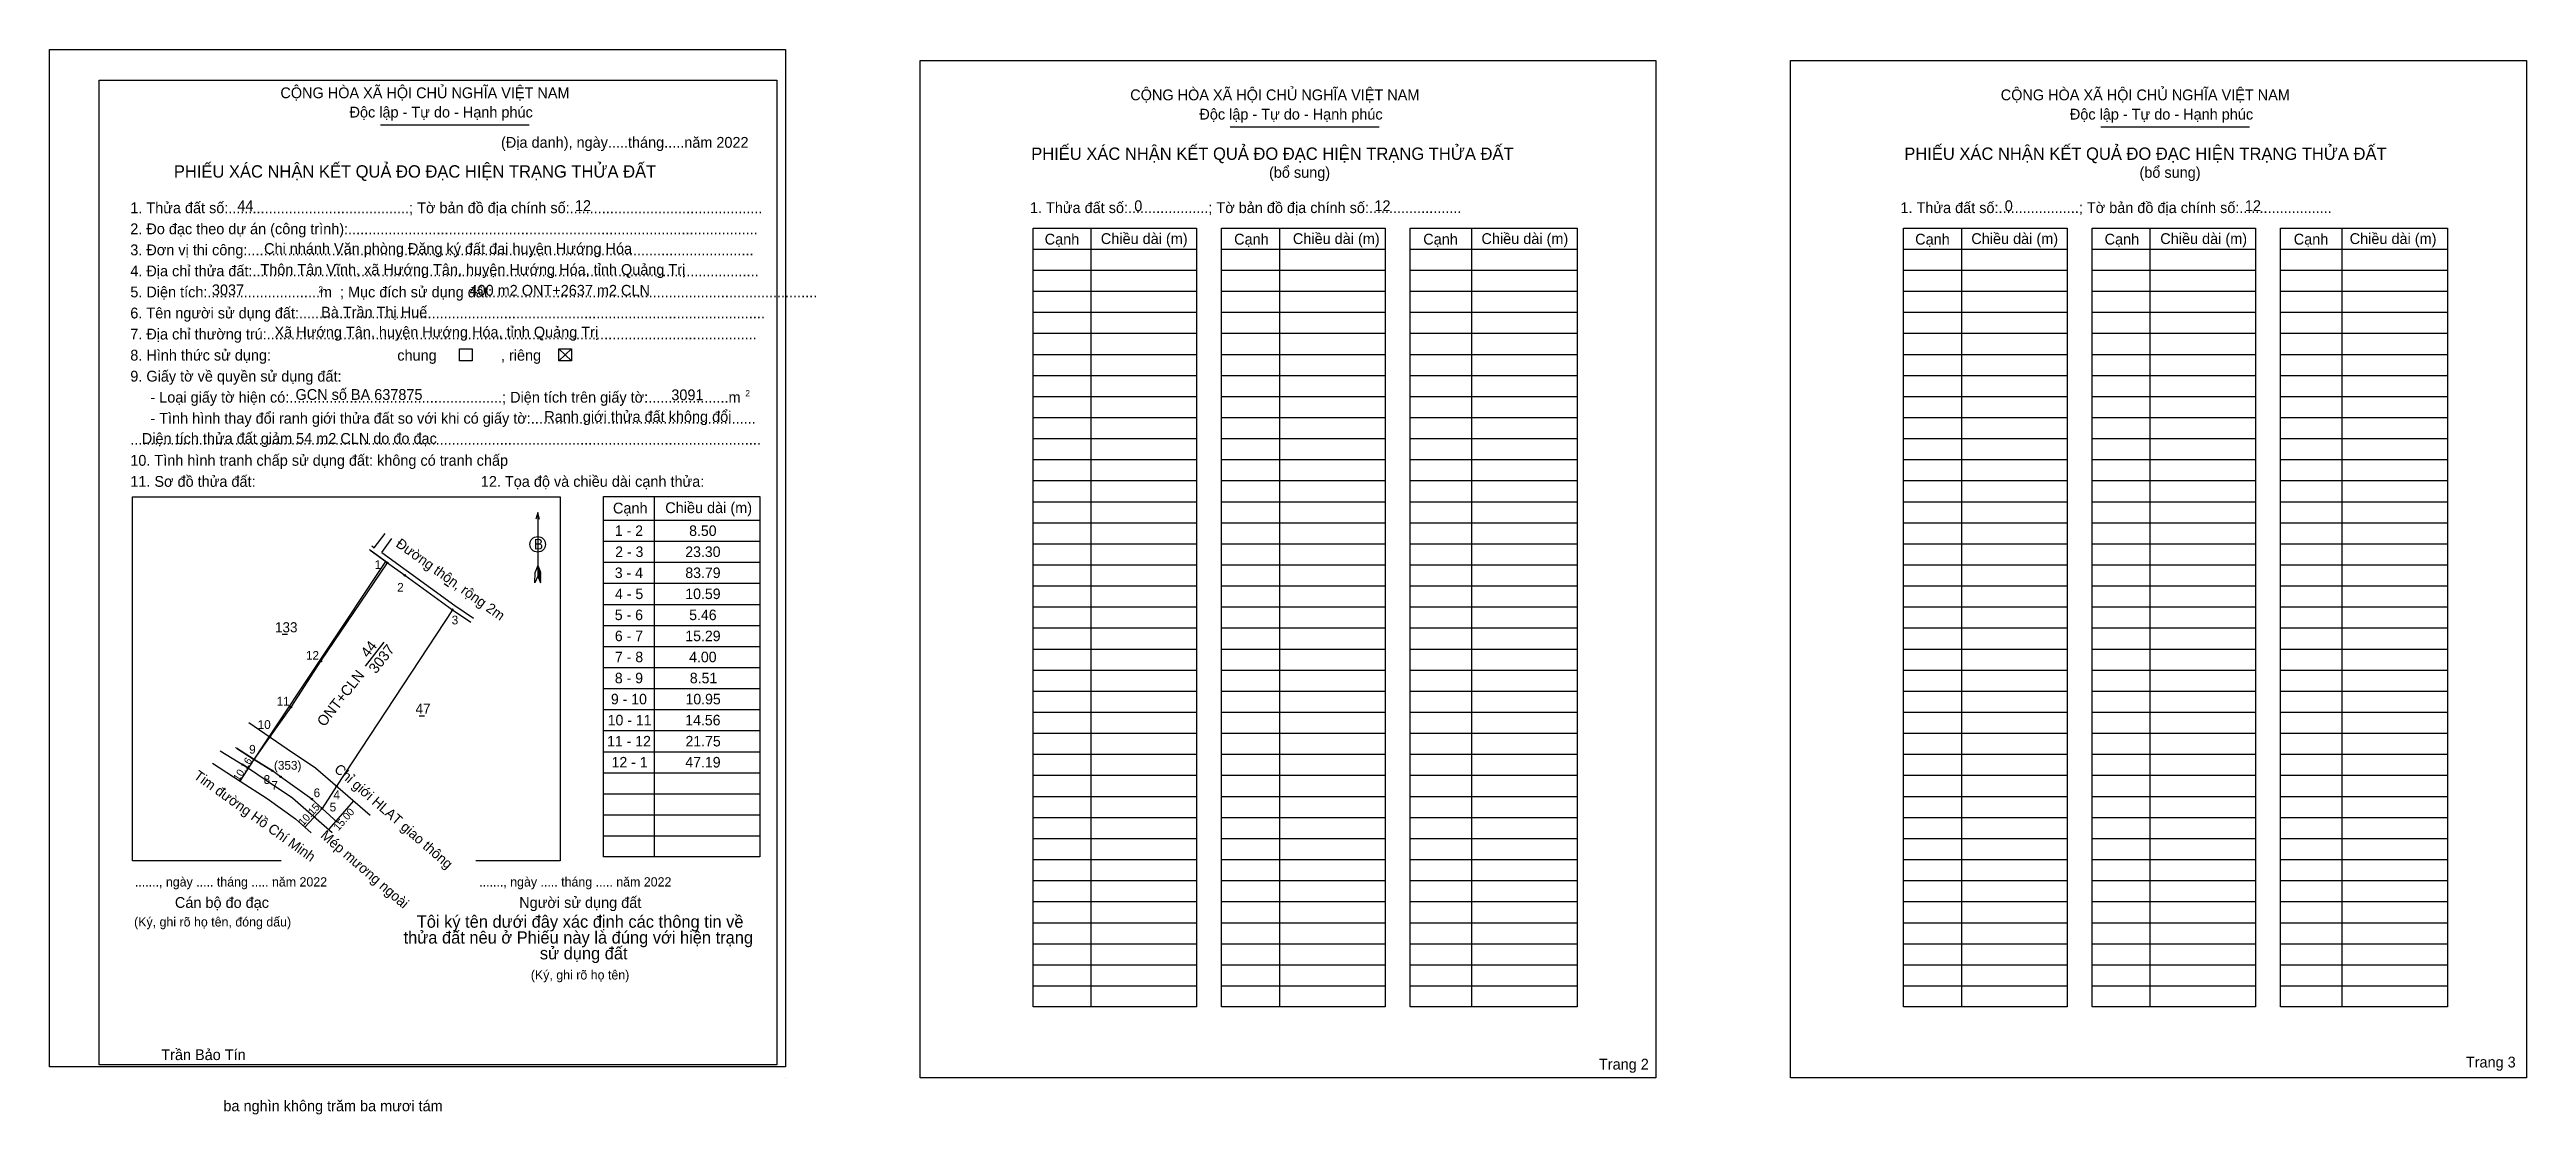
# Model space of a CAD drawing. Extents: x 549219 to 550203, y 1842658 to 1843081.
import ezdxf

# ---------------------------------------------------------------- set-up
doc = ezdxf.new("R2010")
doc.units = 0
for name, color, linetype in [('Level 1', 7, 'Continuous'), ('Level 10', 7, 'Continuous'), ('Level 11', 7, 'Continuous'), ('Level 13', 7, 'Continuous'), ('Level 2', 7, 'Continuous'), ('Level 22', 7, 'Continuous'), ('Level 23', 7, 'Continuous'), ('Level 27', 7, 'Continuous'), ('Level 3', 7, 'Continuous'), ('Level 36', 7, 'Continuous'), ('Level 48', 7, 'Continuous'), ('Level 49', 7, 'Continuous'), ('Level 50', 7, 'Continuous'), ('Level 52', 7, 'Continuous'), ('Level 6', 7, 'Continuous'), ('Level 63', 7, 'Continuous'), ('Level 9', 7, 'Continuous')]:
    doc.layers.add(name, color=color, linetype=linetype)

msp = doc.modelspace()

# ---------------------------------------------------------------- linework, layer by layer
at = {"layer": 'Level 1'}
for p, q in [((549219.05, 1843076.58), (549219.05, 1843076.58)), ((549564.71, 1843076.58), (549564.71, 1843076.58)), ((549350.45, 1843050.94), (549409.55, 1843050.94)), ((549687.91, 1843050.14), (549747.01, 1843050.14)), ((550033.57, 1843050.14), (550092.67, 1843050.14)), ((549632.57, 1843009.95), (549632.57, 1842700.52)), ((549707.45, 1843009.95), (549707.45, 1842700.52)), ((549783.71, 1843009.95), (549783.71, 1842700.52)), ((549978.24, 1843009.95), (549978.24, 1842700.52)), ((550053.11, 1843009.95), (550053.11, 1842700.52)), ((550129.37, 1843009.95), (550129.37, 1842700.52)), ((549609.58, 1843001.59), (549674.53, 1843001.59)), ((549609.58, 1842993.23), (549674.53, 1842993.23)), ((549684.45, 1843001.59), (549749.4, 1843001.59)), ((549684.45, 1842993.23), (549749.4, 1842993.23)), ((549759.32, 1843001.59), (549825.67, 1843001.59)), ((549759.32, 1842993.23), (549825.67, 1842993.23)), ((549955.24, 1843001.59), (550020.19, 1843001.59)), ((549955.24, 1842993.23), (550020.19, 1842993.23)), ((550030.11, 1843001.59), (550095.06, 1843001.59)), ((550030.11, 1842993.23), (550095.06, 1842993.23)), ((550104.98, 1843001.59), (550171.33, 1843001.59)), ((550104.98, 1842993.23), (550171.33, 1842993.23)), ((549609.58, 1842984.86), (549674.53, 1842984.86)), ((549684.45, 1842984.86), (549749.4, 1842984.86)), ((549759.32, 1842984.86), (549825.67, 1842984.86)), ((549955.24, 1842984.86), (550020.19, 1842984.86)), ((550030.11, 1842984.86), (550095.06, 1842984.86)), ((550104.98, 1842984.86), (550171.33, 1842984.86)), ((549609.58, 1842976.5), (549674.53, 1842976.5)), ((549684.45, 1842976.5), (549749.4, 1842976.5)), ((549759.32, 1842976.5), (549825.67, 1842976.5)), ((549955.24, 1842976.5), (550020.19, 1842976.5)), ((550030.11, 1842976.5), (550095.06, 1842976.5)), ((550104.98, 1842976.5), (550171.33, 1842976.5)), ((549609.58, 1842968.14), (549674.53, 1842968.14)), ((549684.45, 1842968.14), (549749.4, 1842968.14)), ((549759.32, 1842968.14), (549825.67, 1842968.14)), ((549955.24, 1842968.14), (550020.19, 1842968.14)), ((550030.11, 1842968.14), (550095.06, 1842968.14)), ((550104.98, 1842968.14), (550171.33, 1842968.14)), ((549421.28, 1842961.94), (549426.3, 1842957.26)), ((549421.28, 1842957.26), (549426.3, 1842961.94)), ((549609.58, 1842959.77), (549674.53, 1842959.77)), ((549684.45, 1842959.77), (549749.4, 1842959.77)), ((549759.32, 1842959.77), (549825.67, 1842959.77)), ((549955.24, 1842959.77), (550020.19, 1842959.77)), ((550030.11, 1842959.77), (550095.06, 1842959.77)), ((550104.98, 1842959.77), (550171.33, 1842959.77)), ((549609.58, 1842951.41), (549674.53, 1842951.41)), ((549684.45, 1842951.41), (549749.4, 1842951.41)), ((549759.32, 1842951.41), (549825.67, 1842951.41)), ((549955.24, 1842951.41), (550020.19, 1842951.41)), ((550030.11, 1842951.41), (550095.06, 1842951.41)), ((550104.98, 1842951.41), (550171.33, 1842951.41)), ((549609.58, 1842943.05), (549674.53, 1842943.05)), ((549609.58, 1842934.68), (549674.53, 1842934.68)), ((549684.45, 1842943.05), (549749.4, 1842943.05)), ((549684.45, 1842934.68), (549749.4, 1842934.68)), ((549759.32, 1842943.05), (549825.67, 1842943.05)), ((549759.32, 1842934.68), (549825.67, 1842934.68)), ((549955.24, 1842943.05), (550020.19, 1842943.05)), ((549955.24, 1842934.68), (550020.19, 1842934.68)), ((550030.11, 1842943.05), (550095.06, 1842943.05)), ((550030.11, 1842934.68), (550095.06, 1842934.68)), ((550104.98, 1842943.05), (550171.33, 1842943.05)), ((550104.98, 1842934.68), (550171.33, 1842934.68)), ((549609.58, 1842926.32), (549674.53, 1842926.32)), ((549684.45, 1842926.32), (549749.4, 1842926.32)), ((549759.32, 1842926.32), (549825.67, 1842926.32)), ((549955.24, 1842926.32), (550020.19, 1842926.32)), ((550030.11, 1842926.32), (550095.06, 1842926.32)), ((550104.98, 1842926.32), (550171.33, 1842926.32)), ((549609.58, 1842917.96), (549674.53, 1842917.96)), ((549684.45, 1842917.96), (549749.4, 1842917.96)), ((549759.32, 1842917.96), (549825.67, 1842917.96)), ((549955.24, 1842917.96), (550020.19, 1842917.96)), ((550030.11, 1842917.96), (550095.06, 1842917.96)), ((550104.98, 1842917.96), (550171.33, 1842917.96)), ((549609.58, 1842909.59), (549674.53, 1842909.59)), ((549684.45, 1842909.59), (549749.4, 1842909.59)), ((549759.32, 1842909.59), (549825.67, 1842909.59)), ((549955.24, 1842909.59), (550020.19, 1842909.59)), ((550030.11, 1842909.59), (550095.06, 1842909.59)), ((550104.98, 1842909.59), (550171.33, 1842909.59)), ((549251.96, 1842903.19), (549251.96, 1842903.19)), ((549251.96, 1842903.19), (549421.83, 1842903.19)), ((549251.96, 1842758.48), (549251.96, 1842903.19)), ((549412.89, 1842896.94), (549412.89, 1842871.64)), ((549421.83, 1842903.19), (549421.83, 1842758.48)), ((549459.1, 1842903.24), (549459.1, 1842760.09)), ((549609.58, 1842901.23), (549674.53, 1842901.23)), ((549684.45, 1842901.23), (549749.4, 1842901.23)), ((549759.32, 1842901.23), (549825.67, 1842901.23)), ((549955.24, 1842901.23), (550020.19, 1842901.23)), ((550030.11, 1842901.23), (550095.06, 1842901.23)), ((550104.98, 1842901.23), (550171.33, 1842901.23)), ((549439.03, 1842893.9), (549501.05, 1842893.9)), ((549439.03, 1842885.53), (549501.05, 1842885.53)), ((549609.58, 1842892.87), (549674.53, 1842892.87)), ((549684.45, 1842892.87), (549749.4, 1842892.87)), ((549759.32, 1842892.87), (549825.67, 1842892.87)), ((549955.24, 1842892.87), (550020.19, 1842892.87)), ((550030.11, 1842892.87), (550095.06, 1842892.87)), ((550104.98, 1842892.87), (550171.33, 1842892.87)), ((549412.89, 1842875.82), (549411.83, 1842873.25)), ((549412.89, 1842875.82), (549413.96, 1842873.25)), ((549412.89, 1842875.46), (549413.96, 1842872.87)), ((549439.03, 1842877.17), (549501.05, 1842877.17)), ((549609.58, 1842884.5), (549674.53, 1842884.5)), ((549609.58, 1842876.14), (549674.53, 1842876.14)), ((549684.45, 1842884.5), (549749.4, 1842884.5)), ((549684.45, 1842876.14), (549749.4, 1842876.14)), ((549759.32, 1842884.5), (549825.67, 1842884.5)), ((549759.32, 1842876.14), (549825.67, 1842876.14)), ((549955.24, 1842884.5), (550020.19, 1842884.5)), ((549955.24, 1842876.14), (550020.19, 1842876.14)), ((550030.11, 1842884.5), (550095.06, 1842884.5)), ((550030.11, 1842876.14), (550095.06, 1842876.14)), ((550104.98, 1842884.5), (550171.33, 1842884.5)), ((550104.98, 1842876.14), (550171.33, 1842876.14)), ((549411.78, 1842869.06), (549411.83, 1842873.25)), ((549412.89, 1842871.64), (549411.78, 1842869.06)), ((549412.89, 1842875.1), (549413.96, 1842872.51)), ((549412.89, 1842874.74), (549413.98, 1842872.13)), ((549412.89, 1842874.36), (549413.98, 1842871.75)), ((549412.89, 1842874), (549413.98, 1842871.38)), ((549412.89, 1842873.64), (549413.98, 1842871)), ((549412.89, 1842873.27), (549413.99, 1842870.63)), ((549412.89, 1842872.91), (549413.99, 1842870.25)), ((549412.89, 1842872.55), (549413.99, 1842869.87)), ((549412.89, 1842872.19), (549414.01, 1842869.51)), ((549412.89, 1842871.64), (549414.01, 1842869.06)), ((549414.01, 1842869.06), (549413.96, 1842873.25)), ((549439.03, 1842868.81), (549501.05, 1842868.81)), ((549609.58, 1842867.78), (549674.53, 1842867.78)), ((549684.45, 1842867.78), (549749.4, 1842867.78)), ((549759.32, 1842867.78), (549825.67, 1842867.78)), ((549955.24, 1842867.78), (550020.19, 1842867.78)), ((550030.11, 1842867.78), (550095.06, 1842867.78)), ((550104.98, 1842867.78), (550171.33, 1842867.78)), ((549439.03, 1842860.44), (549501.05, 1842860.44)), ((549609.58, 1842859.42), (549674.53, 1842859.42)), ((549684.45, 1842859.42), (549749.4, 1842859.42)), ((549759.32, 1842859.42), (549825.67, 1842859.42)), ((549955.24, 1842859.42), (550020.19, 1842859.42)), ((550030.11, 1842859.42), (550095.06, 1842859.42)), ((550104.98, 1842859.42), (550171.33, 1842859.42)), ((549439.03, 1842852.08), (549501.05, 1842852.08)), ((549609.58, 1842851.05), (549674.53, 1842851.05)), ((549684.45, 1842851.05), (549749.4, 1842851.05)), ((549759.32, 1842851.05), (549825.67, 1842851.05)), ((549955.24, 1842851.05), (550020.19, 1842851.05)), ((550030.11, 1842851.05), (550095.06, 1842851.05)), ((550104.98, 1842851.05), (550171.33, 1842851.05)), ((549439.03, 1842843.72), (549501.05, 1842843.72)), ((549609.58, 1842842.69), (549674.53, 1842842.69)), ((549684.45, 1842842.69), (549749.4, 1842842.69)), ((549759.32, 1842842.69), (549825.67, 1842842.69)), ((549955.24, 1842842.69), (550020.19, 1842842.69)), ((550030.11, 1842842.69), (550095.06, 1842842.69)), ((550104.98, 1842842.69), (550171.33, 1842842.69)), ((549439.03, 1842835.35), (549501.05, 1842835.35)), ((549439.03, 1842826.99), (549501.05, 1842826.99)), ((549609.58, 1842834.33), (549674.53, 1842834.33)), ((549609.58, 1842825.96), (549674.53, 1842825.96)), ((549684.45, 1842834.33), (549749.4, 1842834.33)), ((549684.45, 1842825.96), (549749.4, 1842825.96)), ((549759.32, 1842834.33), (549825.67, 1842834.33)), ((549759.32, 1842825.96), (549825.67, 1842825.96)), ((549955.24, 1842834.33), (550020.19, 1842834.33)), ((549955.24, 1842825.96), (550020.19, 1842825.96)), ((550030.11, 1842834.33), (550095.06, 1842834.33)), ((550030.11, 1842825.96), (550095.06, 1842825.96)), ((550104.98, 1842834.33), (550171.33, 1842834.33)), ((550104.98, 1842825.96), (550171.33, 1842825.96)), ((549439.03, 1842818.63), (549501.05, 1842818.63)), ((549609.58, 1842817.6), (549674.53, 1842817.6)), ((549684.45, 1842817.6), (549749.4, 1842817.6)), ((549759.32, 1842817.6), (549825.67, 1842817.6)), ((549955.24, 1842817.6), (550020.19, 1842817.6)), ((550030.11, 1842817.6), (550095.06, 1842817.6)), ((550104.98, 1842817.6), (550171.33, 1842817.6)), ((549439.03, 1842810.27), (549501.05, 1842810.27)), ((549609.58, 1842809.24), (549674.53, 1842809.24)), ((549684.45, 1842809.24), (549749.4, 1842809.24)), ((549759.32, 1842809.24), (549825.67, 1842809.24)), ((549955.24, 1842809.24), (550020.19, 1842809.24)), ((550030.11, 1842809.24), (550095.06, 1842809.24)), ((550104.98, 1842809.24), (550171.33, 1842809.24)), ((549439.03, 1842801.9), (549501.05, 1842801.9)), ((549609.58, 1842800.87), (549674.53, 1842800.87)), ((549684.45, 1842800.87), (549749.4, 1842800.87)), ((549759.32, 1842800.87), (549825.67, 1842800.87)), ((549955.24, 1842800.87), (550020.19, 1842800.87)), ((550030.11, 1842800.87), (550095.06, 1842800.87)), ((550104.98, 1842800.87), (550171.33, 1842800.87)), ((549439.03, 1842793.54), (549501.05, 1842793.54)), ((549609.58, 1842792.51), (549674.53, 1842792.51)), ((549684.45, 1842792.51), (549749.4, 1842792.51)), ((549759.32, 1842792.51), (549825.67, 1842792.51)), ((549955.24, 1842792.51), (550020.19, 1842792.51)), ((550030.11, 1842792.51), (550095.06, 1842792.51)), ((550104.98, 1842792.51), (550171.33, 1842792.51)), ((549439.03, 1842785.18), (549501.05, 1842785.18)), ((549439.03, 1842776.81), (549501.05, 1842776.81)), ((549609.58, 1842784.15), (549674.53, 1842784.15)), ((549684.45, 1842784.15), (549749.4, 1842784.15)), ((549759.32, 1842784.15), (549825.67, 1842784.15)), ((549955.24, 1842784.15), (550020.19, 1842784.15)), ((550030.11, 1842784.15), (550095.06, 1842784.15)), ((550104.98, 1842784.15), (550171.33, 1842784.15)), ((549439.03, 1842768.45), (549501.05, 1842768.45)), ((549609.58, 1842775.78), (549674.53, 1842775.78)), ((549609.58, 1842767.42), (549674.53, 1842767.42)), ((549684.45, 1842775.78), (549749.4, 1842775.78)), ((549684.45, 1842767.42), (549749.4, 1842767.42)), ((549759.32, 1842775.78), (549825.67, 1842775.78)), ((549759.32, 1842767.42), (549825.67, 1842767.42)), ((549955.24, 1842775.78), (550020.19, 1842775.78)), ((549955.24, 1842767.42), (550020.19, 1842767.42)), ((550030.11, 1842775.78), (550095.06, 1842775.78)), ((550030.11, 1842767.42), (550095.06, 1842767.42)), ((550104.98, 1842775.78), (550171.33, 1842775.78)), ((550104.98, 1842767.42), (550171.33, 1842767.42)), ((549310.49, 1842758.48), (549251.96, 1842758.48)), ((549311, 1842758.48), (549310.49, 1842758.48)), ((549310.49, 1842758.48), (549310.49, 1842758.48)), ((549421.83, 1842758.48), (549388.3, 1842758.48)), ((549421.83, 1842758.48), (549421.83, 1842758.48)), ((549609.58, 1842759.06), (549674.53, 1842759.06)), ((549684.45, 1842759.06), (549749.4, 1842759.06)), ((549759.32, 1842759.06), (549825.67, 1842759.06)), ((549955.24, 1842759.06), (550020.19, 1842759.06)), ((550030.11, 1842759.06), (550095.06, 1842759.06)), ((550104.98, 1842759.06), (550171.33, 1842759.06)), ((549609.58, 1842750.69), (549674.53, 1842750.69)), ((549684.45, 1842750.69), (549749.4, 1842750.69)), ((549759.32, 1842750.69), (549825.67, 1842750.69)), ((549955.24, 1842750.69), (550020.19, 1842750.69)), ((550030.11, 1842750.69), (550095.06, 1842750.69)), ((550104.98, 1842750.69), (550171.33, 1842750.69)), ((549609.58, 1842742.33), (549674.53, 1842742.33)), ((549684.45, 1842742.33), (549749.4, 1842742.33)), ((549759.32, 1842742.33), (549825.67, 1842742.33)), ((549955.24, 1842742.33), (550020.19, 1842742.33)), ((550030.11, 1842742.33), (550095.06, 1842742.33)), ((550104.98, 1842742.33), (550171.33, 1842742.33)), ((549609.58, 1842733.97), (549674.53, 1842733.97)), ((549684.45, 1842733.97), (549749.4, 1842733.97)), ((549759.32, 1842733.97), (549825.67, 1842733.97)), ((549955.24, 1842733.97), (550020.19, 1842733.97)), ((550030.11, 1842733.97), (550095.06, 1842733.97)), ((550104.98, 1842733.97), (550171.33, 1842733.97)), ((549609.58, 1842725.61), (549674.53, 1842725.61)), ((549684.45, 1842725.61), (549749.4, 1842725.61)), ((549759.32, 1842725.61), (549825.67, 1842725.61)), ((549955.24, 1842725.61), (550020.19, 1842725.61)), ((550030.11, 1842725.61), (550095.06, 1842725.61)), ((550104.98, 1842725.61), (550171.33, 1842725.61)), ((549609.58, 1842717.24), (549674.53, 1842717.24)), ((549609.58, 1842708.88), (549674.53, 1842708.88)), ((549684.45, 1842717.24), (549749.4, 1842717.24)), ((549684.45, 1842708.88), (549749.4, 1842708.88)), ((549759.32, 1842717.24), (549825.67, 1842717.24)), ((549759.32, 1842708.88), (549825.67, 1842708.88)), ((549955.24, 1842717.24), (550020.19, 1842717.24)), ((549955.24, 1842708.88), (550020.19, 1842708.88)), ((550030.11, 1842717.24), (550095.06, 1842717.24)), ((550030.11, 1842708.88), (550095.06, 1842708.88)), ((550104.98, 1842717.24), (550171.33, 1842717.24)), ((550104.98, 1842708.88), (550171.33, 1842708.88)), ((549511.31, 1842672.36), (549511.31, 1842672.36)), ((549856.96, 1842672.36), (549856.96, 1842672.36))]:
    msp.add_line(p, q, dxfattribs=at)
for points in [[(549609.58, 1843009.95), (549674.53, 1843009.95), (549674.53, 1842700.52), (549609.58, 1842700.52)], [(549684.45, 1843009.95), (549749.4, 1843009.95), (549749.4, 1842700.52), (549684.45, 1842700.52)], [(549759.32, 1843009.95), (549825.67, 1843009.95), (549825.67, 1842700.52), (549759.32, 1842700.52)], [(549955.24, 1843009.95), (550020.19, 1843009.95), (550020.19, 1842700.52), (549955.24, 1842700.52)], [(550030.11, 1843009.95), (550095.06, 1843009.95), (550095.06, 1842700.52), (550030.11, 1842700.52)], [(550104.98, 1843009.95), (550171.33, 1843009.95), (550171.33, 1842700.52), (550104.98, 1842700.52)], [(549439.03, 1842903.24), (549501.05, 1842903.24), (549501.05, 1842760.09), (549439.03, 1842760.09)]]:
    msp.add_lwpolyline(points, close=True, dxfattribs=at)
msp.add_lwpolyline([(549413.62, 1842894.25), (549412.89, 1842896.94), (549412.17, 1842894.25)], dxfattribs=at)
msp.add_circle((549412.89, 1842884.29), 3.09, dxfattribs=at)
at = {"layer": 'Level 10'}
for p, q in [((549286.81, 1842802.3), (549298.01, 1842795.4)), ((549294.76, 1842790.23), (549300.29, 1842798.75)), ((549298.01, 1842795.4), (549305.01, 1842790.6)), ((549305.01, 1842790.6), (549315.57, 1842783.59)), ((549315.57, 1842783.59), (549331.33, 1842769.86)), ((549320.39, 1842771.91), (549327.25, 1842779.39)), ((549339.76, 1842782.41), (549329.91, 1842771.1))]:
    msp.add_line(p, q, dxfattribs=at)
msp.add_lwpolyline([(549323.23, 1842783.08), (549310.78, 1842791.95), (549307.55, 1842794.32), (549300.29, 1842798.75), (549306.58, 1842807.71), (549314.96, 1842819.62), (549326.82, 1842837.85), (549353.23, 1842876.96), (549360.12, 1842871.98), (549379, 1842858.32), (549333.06, 1842788.25), (549327.25, 1842779.39)], close=True, dxfattribs=at)
at = {"layer": 'Level 11'}
for centre in [(549353.23, 1842876.96), (549360.12, 1842871.98), (549379, 1842858.32), (549326.82, 1842837.85), (549314.96, 1842819.62), (549306.58, 1842807.71), (549300.29, 1842798.75), (549307.55, 1842794.32), (549310.78, 1842791.95), (549333.06, 1842788.25), (549323.23, 1842783.08), (549323.23, 1842783.08), (549327.25, 1842779.39)]:
    msp.add_circle(centre, 0.279, dxfattribs=at)
at = {"layer": 'Level 2'}
for points in [[(549219.05, 1843080.9), (549511.3, 1843080.9), (549511.3, 1842676.68), (549219.05, 1842676.68)], [(549564.71, 1843076.58), (549856.96, 1843076.58), (549856.96, 1842672.36), (549564.71, 1842672.36)], [(549910.37, 1843076.58), (550202.62, 1843076.58), (550202.62, 1842672.36), (549910.37, 1842672.36)]]:
    msp.add_lwpolyline(points, close=True, dxfattribs=at)
at = {"layer": 'Level 22'}
for points in [[(549283.78, 1842797.31), (549294.76, 1842790.23)], [(549294.79, 1842790.21), (549305.41, 1842783.36), (549316.66, 1842775.29), (549322.94, 1842769.6)]]:
    msp.add_lwpolyline(points, dxfattribs=at)
at = {"layer": 'Level 23'}
for p, q in [((549351.04, 1842881), (549354.95, 1842886.65)), ((549351.04, 1842881), (549354.95, 1842886.65)), ((549292.85, 1842803.58), (549293.05, 1842803.44))]:
    msp.add_line(p, q, dxfattribs=at)
for points in [[(549347.05, 1842883.65), (549348, 1842882.94), (549352.28, 1842888.59)], [(549347.05, 1842883.65), (549348, 1842882.94), (549352.28, 1842888.59)], [(549346.09, 1842882.22), (549346.38, 1842882), (549352.54, 1842877.46), (549353.23, 1842876.96), (549360.12, 1842871.98), (549379, 1842858.32), (549386.34, 1842853.35)], [(549351.04, 1842881), (549380.01, 1842860.04), (549387.39, 1842854.96)], [(549351.04, 1842881), (549380.01, 1842860.04), (549387.39, 1842854.96)], [(549293.3, 1842803.29), (549300.01, 1842798.93), (549300.29, 1842798.75), (549307.55, 1842794.32)]]:
    msp.add_lwpolyline(points, dxfattribs=at)
at = {"layer": 'Level 27'}
for p, q in [((549353.23, 1842876.96), (549346.46, 1842881.86)), ((549379, 1842858.32), (549385.93, 1842853.63)), ((549379, 1842858.32), (549385.93, 1842853.63)), ((549300.29, 1842798.75), (549293.27, 1842803.3)), ((549327.25, 1842779.39), (549333.41, 1842773.73))]:
    msp.add_line(p, q, dxfattribs=at)
at = {"layer": 'Level 3'}
msp.add_lwpolyline([(549238.81, 1843068.77), (549507.82, 1843068.77), (549507.82, 1842677.43), (549238.81, 1842677.43)], close=True, dxfattribs=at)
at = {"layer": 'Level 49'}
for p, q in [((549303.64, 1842803.79), (549352.54, 1842877.46)), ((549300.29, 1842798.75), (549303.64, 1842803.79))]:
    msp.add_line(p, q, dxfattribs=at)
at = {"layer": 'Level 50'}
for points in [[(549381.79, 1842961.94), (549386.81, 1842961.94), (549386.81, 1842957.26), (549381.79, 1842957.26)], [(549421.28, 1842961.94), (549426.3, 1842961.94), (549426.3, 1842957.26), (549421.28, 1842957.26)]]:
    msp.add_lwpolyline(points, close=True, dxfattribs=at)
msp.add_lwpolyline([(549298.15, 1842813.49), (549313.4, 1842803.03), (549324.68, 1842795.54), (549346.31, 1842776.7)], dxfattribs=at)
at = {"layer": 'Level 63'}
for p, q in [((549375.77, 1842868.73), (549377.45, 1842867.52)), ((549311.41, 1842848.54), (549313.48, 1842848.54))]:
    msp.add_line(p, q, dxfattribs=at)
at = {"layer": 'Level 9'}
for p, q in [((549344.55, 1842835.89), (549351.94, 1842845.36)), ((549365.87, 1842816.16), (549367.94, 1842816.16))]:
    msp.add_line(p, q, dxfattribs=at)

# ---------------------------------------------------------------- texts
at = {"layer": 'Level 1'}
for s, height, p in [('CỘNG HÒA XÃ HỘI CHỦ NGHĨA VIỆT NAM', 4.2928, (549310.72, 1843061.54)), ('CỘNG HÒA XÃ HỘI CHỦ NGHĨA VIỆT NAM', 4.2928, (549648.19, 1843060.73)), ('CỘNG HÒA XÃ HỘI CHỦ NGHĨA VIỆT NAM', 4.2928, (549993.85, 1843060.73)), ('Độc lập - Tự do - Hạnh phúc', 4.2928, (549338.18, 1843053.88)), ('Độc lập - Tự do - Hạnh phúc', 4.2928, (549675.65, 1843053.06)), ('Độc lập - Tự do - Hạnh phúc', 4.2928, (550021.31, 1843053.06)), ('(Địa danh), ngày.....tháng.....năm 2022', 4.2928, (549398.33, 1843041.86)), ('PHIẾU XÁC NHẬN KẾT QUẢ ĐO ĐẠC HIỆN TRẠNG THỬA ĐẤT', 4.9066, (549608.88, 1843037.05)), ('PHIẾU XÁC NHẬN KẾT QUẢ ĐO ĐẠC HIỆN TRẠNG THỬA ĐẤT', 4.9066, (549955.56, 1843037.05)), ('PHIẾU XÁC NHẬN KẾT QUẢ ĐO ĐẠC HIỆN TRẠNG THỬA ĐẤT', 4.9066, (549268.42, 1843030)), ('(bổ sung)', 4.293, (549703.3, 1843029.93)), ('(bổ sung)', 4.293, (550048.96, 1843029.93)), ('1. Thửa đất số:.............................................; Tờ bản đồ địa chính số:................................................', 4.29282, (549251.12, 1843015.86)), ('1. Thửa đất số:....................; Tờ bản đồ địa chính số:.......................', 4.2928, (549608.37, 1843015.9)), ('1. Thửa đất số:....................; Tờ bản đồ địa chính số:.......................', 4.2928, (549954.03, 1843015.9)), ('3. Đơn vị thi công:..............................................................................................................................', 4.29282, (549251.12, 1842999.14)), ('2. Đo đạc theo dự án (công trình):......................................................................................................', 4.29282, (549251.12, 1843007.5)), ('Chi nhánh Văn phòng Đăng ký đất đai huyện Hướng Hóa', 4.2928, (549304.24, 1842999.66)), ('Cạnh', 4.293, (549614.22, 1843003.4)), ('Chiều dài (m)', 4.2928, (549636.52, 1843003.61)), ('Cạnh', 4.293, (549689.45, 1843003.4)), ('Chiều dài (m)', 4.2928, (549712.78, 1843003.61)), ('Cạnh', 4.293, (549764.55, 1843003.4)), ('Chiều dài (m)', 4.2928, (549787.66, 1843003.61)), ('Cạnh', 4.293, (549959.88, 1843003.4)), ('Chiều dài (m)', 4.2928, (549982.18, 1843003.61)), ('Cạnh', 4.293, (550035.11, 1843003.4)), ('Chiều dài (m)', 4.2928, (550057.22, 1843003.61)), ('Cạnh', 4.293, (550110.21, 1843003.4)), ('Chiều dài (m)', 4.2928, (550132.43, 1843003.61)), ('4. Địa chỉ thửa đất:..............................................................................................................................', 4.29282, (549251.12, 1842990.77)), ('5. Diện tích:............................m  ; Mục đích sử dụng đất:.................................................................................', 4.29282, (549251.12, 1842982.41)), ('2', 2.45, (549325.83, 1842984.36)), ('6. Tên người sử dụng đất:....................................................................................................................', 4.29282, (549251.12, 1842974.05)), ('7. Địa chỉ thường trú:..........................................................................................................................', 4.29282, (549251.12, 1842965.68)), ('chung                , riêng', 4.2928, (549357.14, 1842957.28)), ('9. Giấy tờ về quyền sử dụng đất:', 4.2928, (549251.12, 1842948.96)), ('     - Loại giấy tờ hiện có:.....................................................; Diện tích trên giấy tờ:....................m', 4.29282, (549251.12, 1842940.59)), ('2', 2.45, (549495.37, 1842943.1)), ('     - Tình hình thay đổi ranh giới thửa đất so với khi có giấy tờ:........................................................', 4.29282, (549251.12, 1842932.23)), ('.............................................................................................................................................................', 4.29282, (549251.12, 1842923.87)), ('10. Tình hình tranh chấp sử dụng đất: không có tranh chấp', 4.2928, (549251.12, 1842915.51)), ('11. Sơ đồ thửa đất:', 4.2928, (549251.12, 1842907.14)), ('12. Tọa độ và chiều dài cạnh thửa:', 4.2928, (549390.31, 1842907.14)), ('Cạnh', 4.293, (549442.79, 1842896.55)), ('Chiều dài (m)', 4.2928, (549463.56, 1842896.69)), ('B', 4.18, (549411.35, 1842882.26)), ('......., ngày ..... tháng ..... năm 2022', 3.6798, (549252.95, 1842748.34)), ('......., ngày ..... tháng ..... năm 2022', 3.6798, (549389.67, 1842748.34)), ('Cán bộ đo đạc', 4.2928, (549268.84, 1842739.84)), ('Người sử dụng đất', 4.2928, (549405.56, 1842739.84)), ('(Ký, ghi rõ họ tên, đóng dấu)', 3.6798, (549252.62, 1842732.45)), ('thửa đất nêu ở Phiếu này là đúng với hiện trạng', 4.8782, (549359.64, 1842725.66)), ('Tôi ký tên dưới đây xác định các thông tin về', 4.8782, (549364.86, 1842731.96)), ('sử dụng đất', 4.8782, (549413.76, 1842719.38)), ('(Ký, ghi rõ họ tên)', 3.6798, (549410.16, 1842711.39)), ('Trần Bảo Tín', 4.2928, (549263.43, 1842679.36)), ('Trang 2', 4.293, (549834.32, 1842675.6)), ('Trang 3', 4.293, (550178.55, 1842676.43))]:
    msp.add_text(s, height=height, dxfattribs=at).set_placement(p)
at = {"layer": 'Level 10'}
for s, height, rotation, p in [('10.16', 3, 57.02367, (549294.2, 1842789.94)), ('Tim đường Hồ Chí Minh', 4, 324.3451, (549275.98, 1842791.55)), ('10.15', 3, 47.45085, (549319.81, 1842772.26)), ('15.00', 3, 48.94445, (549333.78, 1842770.25)), ('Mép mương ngoài', 4, 319.0918, (549326.34, 1842768.1))]:
    msp.add_text(s, height=height, rotation=rotation, dxfattribs=at).set_placement(p)
at = {"layer": 'Level 13'}
for s, p in [('44', (549345.53, 1842838.96)), ('3037', (549348.7, 1842832.6)), ('ONT+CLN', (549328.18, 1842811.53))]:
    msp.add_text(s, height=4.182, rotation=52.01773, dxfattribs=at).set_placement(p)
at = {"layer": 'Level 36'}
msp.add_text('Đường thôn, rộng 2m', height=4, rotation=324.3825, dxfattribs=at).set_placement((549356.24, 1842883.71))
for s, p in [('133', (549308.58, 1842849.34)), ('47', (549364.39, 1842816.96))]:
    msp.add_text(s, height=4, dxfattribs=at).set_placement(p)
at = {"layer": 'Level 48'}
msp.add_text('8. Hình thức sử dụng:', height=4.293, dxfattribs=at).set_placement((549251.12, 1842957.32))
at = {"layer": 'Level 50'}
msp.add_text('Chỉ giới HLAT giao thông', height=4, rotation=318.99025, dxfattribs=at).set_placement((549331.74, 1842794.42))
at = {"layer": 'Level 52'}
for s, p in [('1 - 2', (549443.53, 1842887.62)), ('8.50', (549473.04, 1842887.62)), ('3 - 4', (549443.51, 1842870.9)), ('2 - 3', (549443.66, 1842879.26)), ('83.79', (549471.52, 1842870.9)), ('23.30', (549471.49, 1842879.26)), ('4 - 5', (549443.61, 1842862.54)), ('10.59', (549471.52, 1842862.54)), ('5 - 6', (549443.52, 1842854.17)), ('5.46', (549473.05, 1842854.17)), ('6 - 7', (549443.54, 1842845.81)), ('15.29', (549471.52, 1842845.81)), ('7 - 8', (549443.58, 1842837.45)), ('4.00', (549473.04, 1842837.45)), ('8 - 9', (549443.53, 1842829.08)), ('8.51', (549473.31, 1842829.08)), ('10 - 11', (549440.69, 1842812.36)), ('9 - 10', (549441.97, 1842820.72)), ('14.56', (549471.5, 1842812.36)), ('10.95', (549471.59, 1842820.72)), ('11 - 12', (549440.44, 1842803.99)), ('21.75', (549471.59, 1842803.99)), ('12 - 1', (549442.24, 1842795.63)), ('47.19', (549471.52, 1842795.63))]:
    msp.add_text(s, height=4.182, dxfattribs=at).set_placement(p)
at = {"layer": 'Level 6'}
for s, height, p in [('44', 4.293, (549293.64, 1843016.66)), ('12', 4.293, (549427.7, 1843016.73)), ('0', 4.29, (549649.79, 1843016.66)), ('12', 4.293, (549745.15, 1843016.68)), ('0', 4.29, (549995.45, 1843016.66)), ('12', 4.293, (550090.81, 1843016.68)), ('Thôn Tân Vĩnh, xã Hướng Tân, huyện Hướng Hóa, tỉnh Quảng Trị', 4.293, (549302.79, 1842991.34)), ('3037', 4.293, (549283.54, 1842983.25)), ('400 m2 ONT+2637 m2 CLN', 4.293, (549385.83, 1842983.08)), ('Bà Trần Thị Huế', 4.293, (549326.92, 1842974.4)), ('Xã Hướng Tân, huyện Hướng Hóa, tỉnh Quảng Trị', 4.293, (549308.4, 1842966.48)), ('GCN số BA 637875', 4.293, (549316.73, 1842941.68)), ('3091', 4.293, (549465.96, 1842941.54)), ('Ranh giới thửa đất không đổi', 4.293, (549415.51, 1842932.93)), ('Diện tích thửa đất giảm 54 m2 CLN do đo đạc', 4.293, (549255.7, 1842924.21)), ('ba nghìn không trăm ba mươi tám', 4.293, (549288.1, 1842659.05))]:
    msp.add_text(s, height=height, dxfattribs=at).set_placement(p)
at = {"layer": 'Level 63'}
msp.add_text('D', height=0.014, dxfattribs=at).set_placement((549327.25, 1842779.39))
msp.add_text('D', height=0.014, dxfattribs=at).set_placement((549327.25, 1842779.39))
msp.add_text('D', height=0.014, dxfattribs=at).set_placement((549327.25, 1842779.39))
msp.add_text('D', height=0.014, dxfattribs=at).set_placement((549327.25, 1842779.39))
msp.add_text('D', height=0.014, dxfattribs=at).set_placement((549327.25, 1842779.39))
at = {"layer": 'Level 9'}
for s, height, p in [('1', 3.48, (549348.14, 1842874.49)), ('2', 3.48, (549357.1, 1842865.47)), ('3', 3.48, (549378.75, 1842852.48)), ('12', 3.485, (549320.87, 1842838.42)), ('11', 3.485, (549309.23, 1842820.22)), ('10', 3.485, (549301.7, 1842810.94)), ('9', 3.48, (549298.32, 1842801.11)), ('(353)', 3.485, (549308.17, 1842794.74)), ('8', 3.48, (549304.08, 1842789.1)), ('7', 3.48, (549307.16, 1842786.82)), ('6', 3.48, (549323.91, 1842783.83)), ('5', 3.48, (549330.28, 1842778.16)), ('4', 3.48, (549331.79, 1842783.03))]:
    msp.add_text(s, height=height, dxfattribs=at).set_placement(p)

doc.saveas('drawing.dxf')
